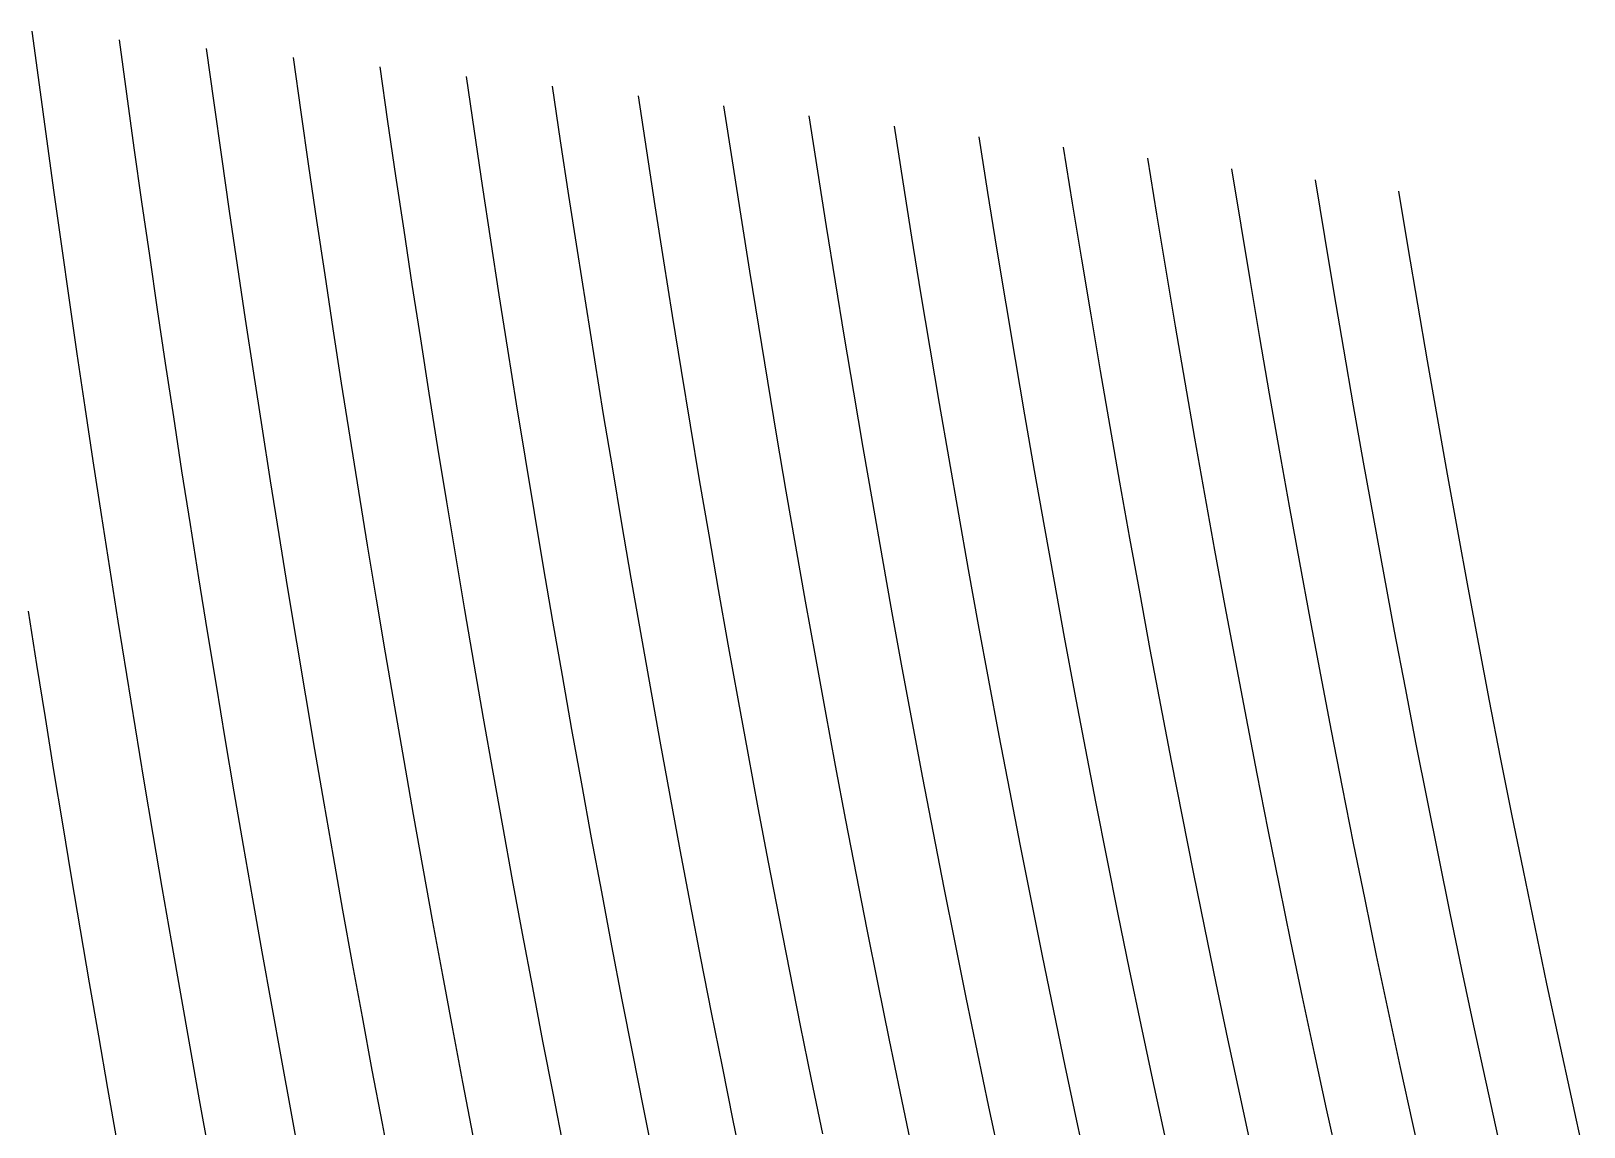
# Model space of a CAD drawing. Header units: metres. Extents: x -511 to 502, y -402 to 468.
# Drawn here: x 175.9 to 304.1, y 366.7 to 457.2 of the extents above; entities that cross this region are included whole.
import ezdxf

# ---------------------------------------------------------------- set-up
doc = ezdxf.new("R2010")
doc.units = ezdxf.units.M

msp = doc.modelspace()

# ---------------------------------------------------------------- linework, layer by layer
for p, q in [((176.62378, 452.70746, -689.1318), (176.02948, 457.15643, -689.1994)), ((183.84369, 451.97937, -689.1551), (183.23505, 456.44043, -689.222)), ((191.04419, 451.23474, -689.17896), (190.42163, 455.7079, -689.2452)), ((198.2248, 450.47314, -689.20337), (197.58868, 454.9591, -689.26886)), ((205.38495, 449.69568, -689.22833), (204.73584, 454.1944, -689.29315)), ((177.22833, 448.2627, -689.0622), (176.62378, 452.70746, -689.1318)), ((212.5246, 448.9024, -689.25385), (211.8628, 453.4145, -689.3179)), ((219.64325, 448.09363, -689.2799), (218.96869, 452.61926, -689.34314)), ((184.4624, 447.52258, -689.0862), (183.84369, 451.97937, -689.1551)), ((191.677, 446.7652, -689.1108), (191.04419, 451.23474, -689.17896)), ((226.74042, 447.2702, -689.3064), (226.05377, 451.8097, -689.3689)), ((198.87146, 445.99103, -689.1359), (198.2248, 450.47314, -689.20337)), ((233.81561, 446.4322, -689.33344), (233.11737, 450.98596, -689.3951)), ((240.86853, 445.58032, -689.36096), (240.15906, 450.14844, -689.4218)), ((206.04523, 445.20026, -689.1617), (205.38495, 449.69568, -689.22833)), ((213.19781, 444.39355, -689.1879), (212.5246, 448.9024, -689.25385)), ((247.89893, 444.71497, -689.3889), (247.17865, 449.2979, -689.4489)), ((177.84283, 443.82178, -688.9905), (177.22833, 448.2627, -689.0622)), ((185.0918, 443.06927, -689.0152), (184.4624, 447.52258, -689.0862)), ((220.32922, 443.57104, -689.2148), (219.64325, 448.09363, -689.2799)), ((227.43866, 442.73352, -689.2421), (226.74042, 447.2702, -689.3064)), ((254.906, 443.83704, -689.4173), (254.17566, 448.43494, -689.47644)), ((261.88995, 442.94666, -689.44617), (261.14954, 447.55963, -689.5044)), ((192.3205, 442.29956, -689.0405), (191.677, 446.7652, -689.1108)), ((199.52881, 441.51245, -689.06647), (198.87146, 445.99103, -689.1359)), ((234.52582, 441.88123, -689.26996), (233.81561, 446.4322, -689.33344)), ((268.85004, 442.04456, -689.4754), (268.10034, 446.67316, -689.5328)), ((206.71631, 440.7083, -689.09296), (206.04523, 445.20026, -689.1617)), ((241.59027, 441.01447, -689.29834), (240.86853, 445.58032, -689.36096)), ((248.63165, 440.1344, -689.32715), (247.89893, 444.71497, -689.3889)), ((275.78607, 441.13147, -689.505), (275.02753, 445.77582, -689.5615)), ((282.6978, 440.20807, -689.535), (281.93085, 444.86853, -689.5906)), ((178.46759, 439.3849, -688.91656), (177.84283, 443.82178, -688.9905)), ((213.8825, 439.88794, -689.12006), (213.19781, 444.39355, -689.1879)), ((221.02661, 439.05164, -689.14764), (220.32922, 443.57104, -689.2148)), ((255.64948, 439.24103, -689.35645), (254.906, 443.83704, -689.4173)), ((289.5849, 439.27502, -689.5653), (288.81024, 443.95142, -689.62)), ((185.73138, 438.62012, -688.942), (185.0918, 443.06927, -689.0152)), ((192.9748, 437.8376, -688.96814), (192.3205, 442.29956, -689.0405)), ((228.1488, 438.1997, -689.17584), (227.43866, 442.73352, -689.2421)), ((262.6433, 438.33508, -689.38617), (261.88995, 442.94666, -689.44617)), ((200.19733, 437.0373, -688.9948), (199.52881, 441.51245, -689.06647)), ((235.24829, 437.33282, -689.2046), (234.52582, 441.88123, -689.26996)), ((242.32446, 436.45135, -689.2338), (241.59027, 441.01447, -689.29834)), ((269.61304, 437.41724, -689.4163), (268.85004, 442.04456, -689.4754)), ((276.55804, 436.4881, -689.4469), (275.78607, 441.13147, -689.505)), ((207.3988, 436.21997, -689.02216), (206.71631, 440.7083, -689.09296)), ((214.57855, 435.38593, -689.05005), (213.8825, 439.88794, -689.12006)), ((249.3772, 435.55585, -689.26355), (248.63165, 440.1344, -689.32715)), ((283.4781, 435.54846, -689.47784), (282.6978, 440.20807, -689.535)), ((179.1026, 434.9521, -688.8404), (178.46759, 439.3849, -688.91656)), ((186.38165, 434.17468, -688.8666), (185.73138, 438.62012, -688.942)), ((221.73627, 434.5354, -689.07855), (221.02661, 439.05164, -689.14764)), ((256.40588, 434.6469, -689.29376), (255.64948, 439.24103, -689.35645)), ((263.41003, 433.72516, -689.32446), (262.6433, 438.33508, -689.38617)), ((290.37305, 434.59882, -689.5091), (289.5849, 439.27502, -689.5653)), ((193.63983, 433.3792, -688.8935), (192.9748, 437.8376, -688.96814)), ((200.87689, 432.5658, -688.921), (200.19733, 437.0373, -688.9948)), ((228.87122, 433.66913, -689.1076), (228.1488, 438.1997, -689.17584)), ((235.98297, 432.7874, -689.1372), (235.24829, 437.33282, -689.2046)), ((270.38947, 432.79114, -689.3556), (269.61304, 437.41724, -689.4163)), ((208.09265, 431.73517, -688.94916), (207.3988, 436.21997, -689.02216)), ((243.07141, 431.8907, -689.16736), (242.32446, 436.45135, -689.2338)), ((277.34363, 431.84558, -689.3871), (276.55804, 436.4881, -689.4469)), ((179.74799, 430.52332, -688.7618), (179.1026, 434.9521, -688.8404)), ((215.28632, 430.8871, -688.9779), (214.57855, 435.38593, -689.05005)), ((222.45764, 430.02234, -689.00726), (221.73627, 434.5354, -689.07855)), ((250.1355, 430.9796, -689.19806), (249.3772, 435.55585, -689.26355)), ((257.1753, 430.05493, -689.2292), (256.40588, 434.6469, -689.29376)), ((284.27252, 430.88922, -689.419), (283.4781, 435.54846, -689.47784)), ((291.1756, 429.92273, -689.4513), (290.37305, 434.59882, -689.5091)), ((187.04224, 429.73328, -688.7888), (186.38165, 434.17468, -688.8666)), ((194.31543, 428.9248, -688.81647), (193.63983, 433.3792, -688.8935)), ((229.6059, 429.1413, -689.03723), (228.87122, 433.66913, -689.1076)), ((264.18994, 429.11682, -689.26086), (263.41003, 433.72516, -689.32446)), ((201.56781, 428.0982, -688.84485), (200.87689, 432.5658, -688.921)), ((236.73047, 428.24445, -689.0678), (235.98297, 432.7874, -689.1372)), ((243.831, 427.33258, -689.0989), (243.07141, 431.8907, -689.16736)), ((271.17957, 428.16638, -689.29297), (270.38947, 432.79114, -689.3556)), ((278.14337, 427.20416, -689.3255), (277.34363, 431.84558, -689.3871)), ((208.7981, 427.2536, -688.87384), (208.09265, 431.73517, -688.94916)), ((216.00598, 426.39172, -688.9035), (215.28632, 430.8871, -688.9779)), ((250.9071, 426.40558, -689.13055), (250.1355, 430.9796, -689.19806)), ((285.0808, 426.23077, -689.35846), (284.27252, 430.88922, -689.419)), ((180.40375, 426.0982, -688.68066), (179.74799, 430.52332, -688.7618)), ((187.71362, 425.29553, -688.7085), (187.04224, 429.73328, -688.7888)), ((223.19116, 425.5125, -688.9338), (222.45764, 430.02234, -689.00726)), ((257.95837, 425.46472, -689.1627), (257.1753, 430.05493, -689.2292)), ((291.99213, 425.2469, -689.3918), (291.1756, 429.92273, -689.4513)), ((195.0025, 424.47437, -688.73706), (194.31543, 428.9248, -688.81647)), ((202.26978, 423.63428, -688.76624), (201.56781, 428.0982, -688.84485)), ((230.35278, 424.61664, -688.96466), (229.6059, 429.1413, -689.03723)), ((237.49066, 423.70447, -688.99615), (236.73047, 428.24445, -689.0678)), ((264.98395, 424.51025, -689.1954), (264.18994, 429.11682, -689.26086)), ((271.98383, 423.5431, -689.2285), (271.17957, 428.16638, -689.29297)), ((209.51495, 422.77594, -688.79614), (208.7981, 427.2536, -688.87384)), ((244.60394, 422.77673, -689.02826), (243.831, 427.33258, -689.0989)), ((278.95728, 422.56366, -689.2621), (278.14337, 427.20416, -689.3255)), ((181.06958, 421.67712, -688.597), (180.40375, 426.0982, -688.68066)), ((216.73767, 421.89966, -688.8267), (216.00598, 426.39172, -688.9035)), ((223.93695, 421.00598, -688.8579), (223.19116, 425.5125, -688.9338)), ((251.69214, 421.83398, -689.0609), (250.9071, 426.40558, -689.13055)), ((258.75513, 420.87677, -689.0941), (257.95837, 425.46472, -689.1627)), ((285.90393, 421.57275, -689.29614), (285.0808, 426.23077, -689.35846)), ((188.39575, 420.86206, -688.6256), (187.71362, 425.29553, -688.7085)), ((195.70032, 420.02747, -688.655), (195.0025, 424.47437, -688.73706)), ((231.11267, 420.0951, -688.8898), (230.35278, 424.61664, -688.96466)), ((265.7917, 419.90546, -689.1278), (264.98395, 424.51025, -689.1954)), ((292.8235, 420.5713, -689.33057), (291.99213, 425.2469, -689.3918)), ((202.9834, 419.17395, -688.6851), (202.26978, 423.63428, -688.76624)), ((238.26373, 419.16748, -688.9223), (237.49066, 423.70447, -688.99615)), ((272.8022, 418.92096, -689.16205), (271.98383, 423.5431, -689.2285)), ((181.74603, 417.25995, -688.51056), (181.06958, 421.67712, -688.597)), ((210.24365, 418.30194, -688.71594), (209.51495, 422.77594, -688.79614)), ((217.48114, 417.41132, -688.74744), (216.73767, 421.89966, -688.8267)), ((245.3902, 418.22394, -688.9554), (244.60394, 422.77673, -689.02826)), ((252.49097, 417.2647, -688.9891), (251.69214, 421.83398, -689.0609)), ((279.78558, 417.92395, -689.1967), (278.95728, 422.56366, -689.2621)), ((189.08838, 416.43207, -688.54004), (188.39575, 420.86206, -688.6256)), ((224.69519, 416.5027, -688.7796), (223.93695, 421.00598, -688.8579)), ((259.5658, 416.29047, -689.0234), (258.75513, 420.87677, -689.0941)), ((286.74152, 416.91522, -689.2319), (285.90393, 421.57275, -689.29614)), ((293.66986, 415.89587, -689.26746), (292.8235, 420.5713, -689.33057)), ((196.40918, 415.5844, -688.5703), (195.70032, 420.02747, -688.655)), ((203.70807, 414.7176, -688.6013), (202.9834, 419.17395, -688.6851)), ((231.88507, 415.5766, -688.8125), (231.11267, 420.0951, -688.8898)), ((239.05017, 414.63342, -688.846), (238.26373, 419.16748, -688.9223)), ((266.61407, 415.30225, -689.05817), (265.7917, 419.90546, -689.1278)), ((210.98401, 413.83142, -688.63306), (210.24365, 418.30194, -688.71594)), ((246.18994, 413.67365, -688.8802), (245.3902, 418.22394, -688.9554)), ((273.63507, 414.30035, -689.0935), (272.8022, 418.92096, -689.16205)), ((280.6289, 413.28534, -689.1294), (279.78558, 417.92395, -689.1967)), ((182.43304, 412.8468, -688.4212), (181.74603, 417.25995, -688.51056)), ((218.23694, 412.9265, -688.6655), (217.48114, 417.41132, -688.74744)), ((225.46606, 412.0031, -688.6987), (224.69519, 416.5027, -688.7796)), ((253.30359, 412.69775, -688.915), (252.49097, 417.2647, -688.9891)), ((287.59412, 412.25842, -689.16565), (286.74152, 416.91522, -689.2319)), ((189.79187, 412.00604, -688.4516), (189.08838, 416.43207, -688.54004)), ((197.12921, 411.1454, -688.4828), (196.40918, 415.5844, -688.5703)), ((232.67065, 411.06152, -688.73267), (231.88507, 415.5766, -688.8125)), ((260.39062, 411.7066, -688.9504), (259.5658, 416.29047, -689.0234)), ((267.45056, 410.7008, -688.9863), (266.61407, 415.30225, -689.05817)), ((294.53143, 411.22052, -689.2024), (293.66986, 415.89587, -689.26746)), ((204.44427, 410.2649, -688.5147), (203.70807, 414.7176, -688.6013)), ((239.84973, 410.10236, -688.7673), (239.05017, 414.63342, -688.846)), ((274.48322, 409.68073, -689.0228), (273.63507, 414.30035, -689.0935)), ((183.13025, 408.43726, -688.3289), (182.43304, 412.8468, -688.4212)), ((211.73645, 409.3648, -688.5475), (210.98401, 413.83142, -688.63306)), ((219.005, 408.4453, -688.58093), (218.23694, 412.9265, -688.6655)), ((247.00342, 409.12616, -688.80255), (246.18994, 413.67365, -688.8802)), ((254.13025, 408.13367, -688.83844), (253.30359, 412.69775, -688.915)), ((281.4873, 408.64777, -689.0599), (280.6289, 413.28534, -689.1294)), ((190.5061, 407.58386, -688.36017), (189.79187, 412.00604, -688.4516)), ((226.24951, 407.50684, -688.6152), (225.46606, 412.0031, -688.6987)), ((261.23047, 407.12494, -688.875), (260.39062, 411.7066, -688.9504)), ((288.4626, 407.60248, -689.0974), (287.59412, 412.25842, -689.16565)), ((197.86029, 406.71008, -688.3923), (197.12921, 411.1454, -688.4828)), ((205.1919, 405.81604, -688.42523), (204.44427, 410.2649, -688.5147)), ((233.46912, 406.54956, -688.65015), (232.67065, 411.06152, -688.73267)), ((240.66315, 405.5746, -688.68585), (239.84973, 410.10236, -688.7673)), ((268.3025, 406.10138, -688.9122), (267.45056, 410.7008, -688.9863)), ((295.4088, 406.54535, -689.1354), (294.53143, 411.22052, -689.2024)), ((176.42328, 404.87634, -688.202), (175.7331, 409.2697, -688.2984)), ((212.50055, 404.90198, -688.4589), (211.73645, 409.3648, -688.5475)), ((247.83087, 404.58167, -688.7223), (247.00342, 409.12616, -688.80255)), ((275.34637, 405.0631, -688.9499), (274.48322, 409.68073, -689.0228)), ((183.83783, 404.0315, -688.2334), (183.13025, 408.43726, -688.3289)), ((191.23114, 403.16583, -688.2656), (190.5061, 407.58386, -688.36017)), ((219.7854, 403.96783, -688.49347), (219.005, 408.4453, -688.58093)), ((227.04572, 403.01428, -688.52875), (226.24951, 407.50684, -688.6152)), ((254.97156, 403.5719, -688.7594), (254.13025, 408.13367, -688.83844)), ((282.3612, 404.0114, -688.98816), (281.4873, 408.64777, -689.0599)), ((289.34674, 402.94678, -689.027), (288.4626, 407.60248, -689.0974)), ((198.60236, 402.27893, -688.2987), (197.86029, 406.71008, -688.3923)), ((234.28088, 402.04132, -688.5649), (233.46912, 406.54956, -688.65015)), ((262.08453, 402.5456, -688.7971), (261.23047, 407.12494, -688.875)), ((296.30237, 401.87048, -689.0662), (295.4088, 406.54535, -689.1354)), ((205.95123, 401.37128, -688.3326), (205.1919, 405.81604, -688.42523)), ((241.49005, 401.04993, -688.60175), (240.66315, 405.5746, -688.68585)), ((269.16937, 401.50366, -688.8355), (268.3025, 406.10138, -688.9122)), ((276.2251, 400.44684, -688.8745), (275.34637, 405.0631, -688.9499)), ((177.12335, 400.48645, -688.10236), (176.42328, 404.87634, -688.202)), ((184.55566, 399.62958, -688.13464), (183.83783, 404.0315, -688.2334)), ((213.27667, 400.44293, -688.3674), (212.50055, 404.90198, -688.4589)), ((220.57837, 399.49432, -688.40295), (219.7854, 403.96783, -688.49347)), ((248.67249, 400.04034, -688.63934), (247.83087, 404.58167, -688.7223)), ((283.25104, 399.37592, -688.9141), (282.3612, 404.0114, -688.98816)), ((191.96655, 398.75134, -688.1678), (191.23114, 403.16583, -688.2656)), ((227.85504, 398.52545, -688.4394), (227.04572, 403.01428, -688.52875)), ((255.82758, 399.013, -688.6776), (254.97156, 403.5719, -688.7594)), ((262.95404, 397.9687, -688.7167), (262.08453, 402.5456, -688.7971)), ((290.2472, 398.292, -688.9542), (289.34674, 402.94678, -689.027)), ((199.35559, 397.85156, -688.20184), (198.60236, 402.27893, -688.2987)), ((206.72198, 396.93048, -688.23676), (205.95123, 401.37128, -688.3326)), ((235.10608, 397.53674, -688.4766), (234.28088, 402.04132, -688.5649)), ((270.05188, 396.90814, -688.75635), (269.16937, 401.50366, -688.8355)), ((297.21234, 397.19574, -688.9949), (296.30237, 401.87048, -689.0662)), ((177.83319, 396.09998, -687.99915), (177.12335, 400.48645, -688.10236)), ((214.06482, 395.9879, -688.2726), (213.27667, 400.44293, -688.3674)), ((242.331, 396.5288, -688.51465), (241.49005, 401.04993, -688.60175)), ((249.52856, 395.5019, -688.5535), (248.67249, 400.04034, -688.63934)), ((277.11975, 395.83246, -688.7967), (276.2251, 400.44684, -688.8745)), ((185.28375, 395.23138, -688.03235), (184.55566, 399.62958, -688.13464)), ((192.7127, 394.34082, -688.06647), (191.96655, 398.75134, -688.1678)), ((221.3836, 395.02466, -688.30927), (220.57837, 399.49432, -688.40295)), ((256.69818, 394.45685, -688.5931), (255.82758, 399.013, -688.6776)), ((284.15747, 394.74207, -688.8376), (283.25104, 399.37592, -688.9141)), ((200.11993, 393.42834, -688.10156), (199.35559, 397.85156, -688.20184)), ((228.67712, 394.04047, -688.34686), (227.85504, 398.52545, -688.4394)), ((235.94495, 393.03583, -688.3853), (235.10608, 397.53674, -688.4766)), ((263.83893, 393.39423, -688.6334), (262.95404, 397.9687, -688.7167)), ((291.16418, 393.63776, -688.8791), (290.2472, 398.292, -688.9542)), ((178.55286, 391.7173, -687.8923), (177.83319, 396.09998, -687.99915)), ((207.50415, 392.49384, -688.1375), (206.72198, 396.93048, -688.23676)), ((214.86505, 391.53717, -688.17444), (214.06482, 395.9879, -688.2726)), ((243.18585, 392.0111, -688.42456), (242.331, 396.5288, -688.51465)), ((270.95, 392.31488, -688.67444), (270.05188, 396.90814, -688.75635)), ((298.13934, 392.521, -688.92114), (297.21234, 397.19574, -688.9949)), ((186.02173, 390.8369, -687.92645), (185.28375, 395.23138, -688.03235)), ((222.2013, 390.5592, -688.2123), (221.3836, 395.02466, -688.30927)), ((250.39917, 390.9671, -688.46466), (249.52856, 395.5019, -688.5535)), ((278.0307, 391.21954, -688.7162), (277.11975, 395.83246, -688.7967)), ((285.0802, 390.109, -688.75854), (284.15747, 394.74207, -688.8376)), ((193.46918, 389.9342, -687.96155), (192.7127, 394.34082, -688.06647)), ((200.8949, 389.0091, -687.9976), (200.11993, 393.42834, -688.10156)), ((229.51245, 389.5597, -688.25104), (228.67712, 394.04047, -688.34686)), ((257.58398, 389.90393, -688.5056), (256.69818, 394.45685, -688.5931)), ((292.09833, 388.98444, -688.80145), (291.16418, 393.63776, -688.8791)), ((208.29773, 388.06134, -688.03467), (207.50415, 392.49384, -688.1375)), ((236.79736, 388.53888, -688.2907), (235.94495, 393.03583, -688.3853)), ((264.73926, 388.82263, -688.5473), (263.83893, 393.39423, -688.6334)), ((271.86456, 387.724, -688.5897), (270.95, 392.31488, -688.67444)), ((299.08386, 387.84674, -688.84503), (298.13934, 392.521, -688.92114)), ((179.28162, 387.33795, -687.7815), (178.55286, 391.7173, -687.8923)), ((215.67688, 387.09064, -688.0727), (214.86505, 391.53717, -688.17444)), ((244.05518, 387.4973, -688.33124), (243.18585, 392.0111, -688.42456)), ((251.28479, 386.43555, -688.3727), (250.39917, 390.9671, -688.46466)), ((278.95856, 386.60858, -688.6329), (278.0307, 391.21954, -688.7162)), ((186.76935, 386.44623, -687.81665), (186.02173, 390.8369, -687.92645)), ((194.23602, 385.53162, -687.8528), (193.46918, 389.9342, -687.96155)), ((223.03186, 386.09796, -688.1117), (222.2013, 390.5592, -688.2123)), ((230.36102, 385.08282, -688.1517), (229.51245, 389.5597, -688.25104)), ((258.4853, 385.35413, -688.415), (257.58398, 389.90393, -688.5056)), ((286.0204, 385.47766, -688.67676), (285.0802, 390.109, -688.75854)), ((201.68073, 384.5938, -687.8899), (200.8949, 389.0091, -687.9976)), ((237.66364, 384.04584, -688.1926), (236.79736, 388.53888, -688.2907)), ((265.65594, 384.2539, -688.45807), (264.73926, 388.82263, -688.5473)), ((293.04974, 384.33203, -688.7212), (292.09833, 388.98444, -688.80145)), ((180.01959, 382.96216, -687.6667), (179.28162, 387.33795, -687.7815)), ((209.10266, 383.6328, -687.92804), (208.29773, 388.06134, -688.03467)), ((216.50104, 382.6485, -687.9672), (215.67688, 387.09064, -688.0727)), ((244.93884, 382.98724, -688.2345), (244.05518, 387.4973, -688.33124)), ((272.7954, 383.13544, -688.502), (271.86456, 387.724, -688.5897)), ((300.04602, 383.17273, -688.7663), (299.08386, 387.84674, -688.84503)), ((187.5268, 382.05927, -687.7028), (186.76935, 386.44623, -687.81665)), ((223.87451, 381.6411, -688.00745), (223.03186, 386.09796, -688.1117)), ((252.18542, 381.90778, -688.27734), (251.28479, 386.43555, -688.3727)), ((279.90295, 381.9997, -688.5467), (278.95856, 386.60858, -688.6329)), ((195.01288, 381.13287, -687.7399), (194.23602, 385.53162, -687.8528)), ((202.47723, 380.18292, -687.77814), (201.68073, 384.5938, -687.8899)), ((231.2226, 380.61053, -688.04865), (230.36102, 385.08282, -688.1517)), ((259.40247, 380.8078, -688.32104), (258.4853, 385.35413, -688.415)), ((286.97815, 380.84766, -688.5921), (286.0204, 385.47766, -688.67676)), ((209.91882, 379.20898, -687.8174), (209.10266, 383.6328, -687.92804)), ((238.54407, 379.55725, -688.09094), (237.66364, 384.04584, -688.1926)), ((266.5888, 379.68805, -688.36566), (265.65594, 384.2539, -688.45807)), ((294.0196, 379.68042, -688.6382), (293.04974, 384.33203, -688.7212)), ((301.02655, 378.49908, -688.6849), (300.04602, 383.17273, -688.7663)), ((180.76672, 378.58923, -687.5476), (180.01959, 382.96216, -687.6667)), ((188.29333, 377.67578, -687.58466), (187.5268, 382.05927, -687.7028)), ((217.33673, 378.21094, -687.8578), (216.50104, 382.6485, -687.9672)), ((245.83722, 378.48163, -688.1342), (244.93884, 382.98724, -688.2345)), ((253.10138, 377.38397, -688.17847), (252.18542, 381.90778, -688.27734)), ((273.7434, 378.54956, -688.41113), (272.7954, 383.13544, -688.502)), ((280.86554, 377.39282, -688.4574), (279.90295, 381.9997, -688.5467)), ((195.79968, 376.73834, -687.62286), (195.01288, 381.13287, -687.7399)), ((224.72998, 377.18903, -687.89923), (223.87451, 381.6411, -688.00745)), ((232.09753, 376.14276, -687.9418), (231.2226, 380.61053, -688.04865)), ((260.33545, 376.265, -688.2237), (259.40247, 380.8078, -688.32104)), ((287.95367, 376.21936, -688.5044), (286.97815, 380.84766, -688.5921)), ((203.28412, 375.77625, -687.6621), (202.47723, 380.18292, -687.77814)), ((239.43787, 375.07324, -687.98535), (238.54407, 379.55725, -688.09094)), ((267.5382, 375.1256, -688.26984), (266.5888, 379.68805, -688.36566)), ((295.00763, 375.02972, -688.5522), (294.0196, 379.68042, -688.6382)), ((181.52197, 374.21967, -687.42395), (180.76672, 378.58923, -687.5476)), ((210.74597, 374.78943, -687.7026), (209.91882, 379.20898, -687.8174)), ((218.18433, 373.7779, -687.74414), (217.33673, 378.21094, -687.8578)), ((246.75018, 373.9803, -688.0301), (245.83722, 378.48163, -688.1342)), ((274.70844, 373.9663, -688.3169), (273.7434, 378.54956, -688.41113)), ((302.02625, 373.8258, -688.6006), (301.02655, 378.49908, -688.6849)), ((189.06909, 373.29596, -687.46204), (188.29333, 377.67578, -687.58466)), ((225.5979, 372.74152, -687.78687), (224.72998, 377.18903, -687.89923)), ((254.03278, 372.86432, -688.0758), (253.10138, 377.38397, -688.17847)), ((281.84534, 372.7885, -688.3648), (280.86554, 377.39282, -688.4574)), ((196.59552, 372.34766, -687.5012), (195.79968, 376.73834, -687.62286)), ((204.10095, 371.37402, -687.5416), (203.28412, 375.77625, -687.6621)), ((232.9856, 371.68005, -687.8307), (232.09753, 376.14276, -687.9418)), ((261.28473, 371.72632, -688.1226), (260.33545, 376.265, -688.2237)), ((288.94763, 371.5926, -688.4136), (287.95367, 376.21936, -688.5044)), ((182.28558, 369.85327, -687.29553), (181.52197, 374.21967, -687.42395)), ((211.58386, 370.37494, -687.5832), (210.74597, 374.78943, -687.7026)), ((240.34607, 370.59387, -687.87573), (239.43787, 375.07324, -687.98535)), ((268.50458, 370.56653, -688.1704), (267.5382, 375.1256, -688.26984)), ((296.01447, 370.38043, -688.4631), (295.00763, 375.02972, -688.5522)), ((189.8534, 368.9198, -687.3346), (189.06909, 373.29596, -687.46204)), ((219.04346, 369.3501, -687.626), (218.18433, 373.7779, -687.74414)), ((247.6781, 369.48364, -687.92194), (246.75018, 373.9803, -688.0301)), ((275.6914, 369.3863, -688.2191), (274.70844, 373.9663, -688.3169)), ((303.04523, 369.15295, -688.5133), (302.02625, 373.8258, -688.6006)), ((197.40076, 367.96112, -687.3749), (196.59552, 372.34766, -687.5012)), ((226.47827, 368.2992, -687.67004), (225.5979, 372.74152, -687.78687)), ((233.88715, 367.22253, -687.7153), (232.9856, 371.68005, -687.8307)), ((254.97998, 368.3493, -687.96924), (254.03278, 372.86432, -688.0758)), ((262.25055, 367.1916, -688.01764), (261.28473, 371.72632, -688.1226)), ((282.84375, 368.18646, -688.2688), (281.84534, 372.7885, -688.3648)), ((204.92761, 366.97632, -687.4163), (204.10095, 371.37402, -687.5416)), ((212.43243, 365.9651, -687.4591), (211.58386, 370.37494, -687.5832)), ((241.2685, 366.12, -687.7618), (240.34607, 370.59387, -687.87573)), ((269.48853, 366.0114, -688.06714), (268.50458, 370.56653, -688.1704)), ((289.96075, 366.96802, -688.31934), (288.94763, 371.5926, -688.4136)), ((297.04114, 365.73248, -688.37067), (296.01447, 370.38043, -688.4631)), ((183.0567, 365.48962, -687.16205), (182.28558, 369.85327, -687.29553)), ((219.914, 364.92743, -687.5032), (219.04346, 369.3501, -687.626)), ((248.62091, 364.992, -687.8095), (247.6781, 369.48364, -687.92194)), ((276.69232, 364.8097, -688.1176), (275.6914, 369.3863, -688.2191)), ((304.0843, 364.48083, -688.4228), (303.04523, 369.15295, -688.5133)), ((190.64532, 364.54724, -687.2021), (189.8534, 368.9198, -687.3346)), ((198.2149, 363.5786, -687.2434), (197.40076, 367.96112, -687.3749)), ((227.37073, 363.86243, -687.5485), (226.47827, 368.2992, -687.67004)), ((255.943, 363.83887, -687.8584), (254.97998, 368.3493, -687.96924)), ((283.86108, 363.58728, -688.1691), (282.84375, 368.18646, -688.2688)), ((205.76373, 362.5832, -687.286), (204.92761, 366.97632, -687.4163)), ((234.80164, 362.7705, -687.5952), (233.88715, 367.22253, -687.7153)), ((263.23328, 362.6615, -687.9085), (262.25055, 367.1916, -688.01764)), ((290.99335, 362.34552, -688.22156), (289.96075, 366.96802, -688.31934))]:
    msp.add_line(p, q)

doc.saveas('drawing.dxf')
